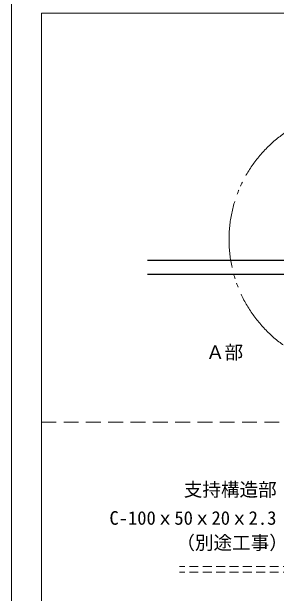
# Model space of a CAD drawing. Units: millimetres on the paper, enlarged 20 times, with parts at other scales. Extents: x -3900 to 3900, y -2793 to 2750.
# Drawn here: x -3900 to -3188, y -1393 to 174 of the extents above; entities that cross this region are included whole.
import ezdxf
from ezdxf.enums import TextEntityAlignment as Align

# ---------------------------------------------------------------- set-up
doc = ezdxf.new("R2010")
doc.units = ezdxf.units.MM
doc.header["$LTSCALE"] = 20
for name, pattern in [('DASHED1', [1.8, 1.2, -0.6]), ('DASHED2', [3, 2, -1]), ('DOUBLE_CHAIN2', [12.8, 9, -1, 0.6, -0.6, 0.6, -1])]:
    doc.linetypes.add(name, pattern=pattern)
for name, color, linetype, lineweight in [('2-6_文字・矢印', 7, 'Continuous', 18), ('2-9_躯体他', 4, 'DASHED1', 9), ('4-3_野縁', 2, 'Continuous', 25), ('4-6_文字・矢印', 7, 'Continuous', 18), ('F-3_野縁', 3, 'Continuous', 18)]:
    doc.layers.add(name, color=color, linetype=linetype, lineweight=lineweight)
doc.styles.add('ＭＳ ゴシック', font='')
doc.styles.get('ＭＳ ゴシック').set_extended_font_data('MS Gothic')

msp = doc.modelspace()

# ---------------------------------------------------------------- linework, layer by layer
at = {"layer": '2-9_躯体他'}
for p, q in [((-2533.78, -1320.72), (-3448.61, -1320.72)), ((-2533.78, -1336.05), (-3448.61, -1336.05))]:
    msp.add_line(p, q, dxfattribs=at)
at = {"layer": '4-3_野縁'}
for p, q in [((-3534.83, -495.53), (-3103.74, -495.53)), ((-3534.83, -533.53), (990.08, -533.53))]:
    msp.add_line(p, q, dxfattribs=at)
at = {"layer": '4-6_文字・矢印', "linetype": 'DOUBLE_CHAIN2'}
msp.add_circle((-2965.14, -439.96), 350, dxfattribs=at)
at = {"layer": 'F-3_野縁'}
for p, q in [((-3820, -2350), (-3820, 170)), ((-3820, 170), (1540, 170))]:
    msp.add_line(p, q, dxfattribs=at)
at = {"layer": 'F-3_野縁', "linetype": 'DASHED2'}
msp.add_line((-3820, -932.12), (1540, -932.12), dxfattribs=at)
at = {"layer": 'F-3_野縁'}
msp.add_lwpolyline([(-3900, 2750), (-3900, -2750), (3900, -2750)], dxfattribs=at)

# ---------------------------------------------------------------- texts
at = {"layer": '2-6_文字・矢印', "style": 'ＭＳ ゴシック'}
for s, p in [('支持構造部', (-3436.91, -1142.99)), ('C-100ｘ50ｘ20ｘ2.3', (-3636.91, -1219.49)), ('（別途工事）', (-3456.91, -1286.16))]:
    msp.add_text(s, height=36.66, dxfattribs=at).set_placement(p, align=Align.BOTTOM_LEFT)
at = {"layer": '4-6_文字・矢印', "style": 'ＭＳ ゴシック'}
msp.add_text('Ａ部', height=36.66, dxfattribs=at).set_placement((-3377.14, -773.14), align=Align.BOTTOM_LEFT)

doc.saveas('drawing.dxf')
